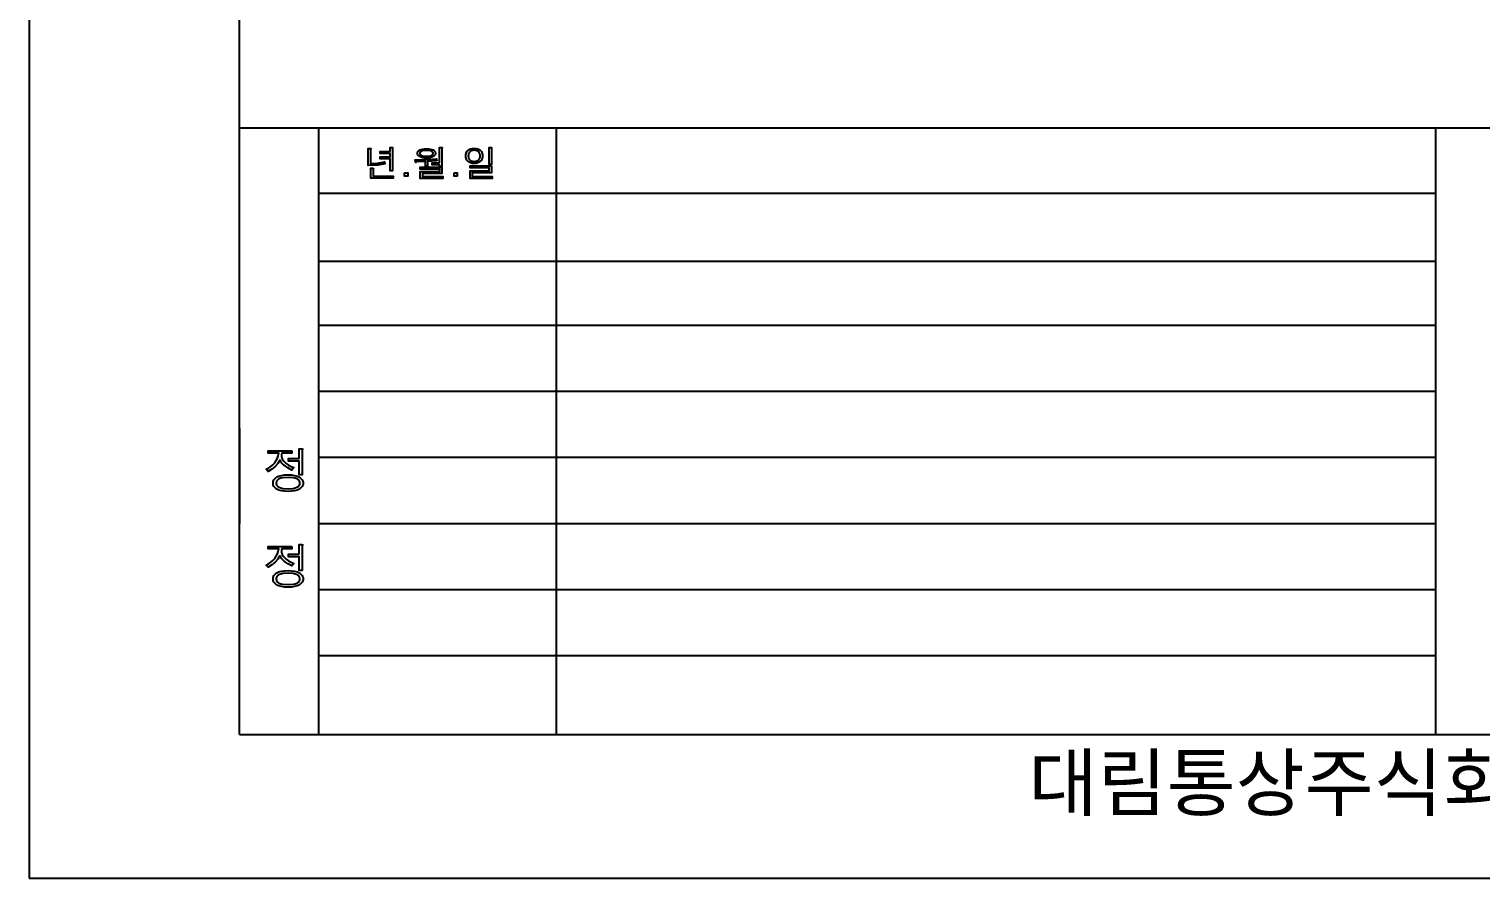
# Model space of a CAD drawing. Extents: x 60782 to 63207, y 49 to 61529.
# Drawn here: x 60782 to 62101, y 58098 to 58871 of the extents above; entities that cross this region are included whole.
import ezdxf

# ---------------------------------------------------------------- set-up
doc = ezdxf.new("R2010")
doc.units = 0
doc.header["$MEASUREMENT"] = 0
doc.layers.add('Dim', color=4, linetype='CONTINUOUS')
doc.layers.add('YA', color=7, linetype='CONTINUOUS')
doc.styles.add('스타일1', font='txt.shx', dxfattribs={"bigfont": 'ghs.shx'})

msp = doc.modelspace()

# ---------------------------------------------------------------- linework, layer by layer
at = {"layer": 'Dim', "color": 0}
for p, q in [((62060.5, 58720.8), (61045, 58720.8)), ((62060.5, 58659), (61045, 58659)), ((62060.5, 58600.8), (61045, 58600.8)), ((62060.5, 58540.8), (61045, 58540.8)), ((62060.5, 58480.8), (61045, 58480.8))]:
    msp.add_line(p, q, dxfattribs=at)
at = {"layer": 'YA', "color": 7}
for p, q in [((60973, 58228.8), (60973, 60338.6)), ((60973, 58780.8), (63049, 58780.8)), ((61045, 58228.8), (61045, 58780.8)), ((61261, 58228.8), (61261, 58780.8)), ((62060.5, 58228.8), (62060.5, 58780.8)), ((60973, 58507.3), (60973, 58420.8)), ((61045, 58420.8), (62060.5, 58420.8)), ((61045, 58360.8), (62060.5, 58360.8)), ((61045, 58300.8), (62060.5, 58300.8)), ((60973, 58228.8), (63049, 58228.8))]:
    msp.add_line(p, q, dxfattribs=at)
at = {"layer": 'YA', "color": 0}
msp.add_lwpolyline([(60781.7, 58098.3), (63207.2, 58098.3), (63207.2, 61528.7), (60781.7, 61528.7)], close=True, dxfattribs=at)
at = {"layer": 'YA', "color": 7}
for points in [[(61092.2, 58761.8), (61092.2, 58761.8), (61092.3, 58761.8), (61092.3, 58761.8), (61092.3, 58761.8), (61092.3, 58761.8), (61092.3, 58761.7), (61092.3, 58761.7), (61092.3, 58761.6), (61092.3, 58761.5), (61092.2, 58761.4), (61092.1, 58761), (61092, 58760.6), (61092, 58748.2), (61098.3, 58748.5), (61104.8, 58749.6), (61105.1, 58747.8), (61098.7, 58746.7), (61089.9, 58746.4), (61089.9, 58762), (61091.2, 58762), (61091.9, 58762), (61092, 58761.9), (61092.1, 58761.9), (61092.2, 58761.9), (61092.2, 58761.9), (61092.2, 58761.8)], [(61110, 58759.1), (61110, 58762.7), (61111.7, 58762.7), (61111.9, 58762.7), (61112.1, 58762.7), (61112.2, 58762.7), (61112.3, 58762.6), (61112.3, 58762.6), (61112.3, 58762.6), (61112.3, 58762.6), (61112.3, 58762.6), (61112.3, 58762.6), (61112.3, 58762.6), (61112.3, 58762.6), (61112.3, 58762.5), (61112.3, 58762.5), (61112.3, 58762.5), (61112.3, 58762.5), (61112.3, 58762.4), (61112.2, 58762.2), (61112.1, 58762), (61112.1, 58761.8), (61112.1, 58741.6), (61110, 58741.6), (61110, 58752.5), (61100.9, 58752.5), (61100.9, 58754.3), (61110, 58754.3), (61110, 58757.3), (61100.9, 58757.3), (61100.9, 58759.1), (61110, 58759.1)], [(61149, 58760.5), (61149.5, 58760.2), (61149.9, 58759.8), (61150.3, 58759.5), (61150.5, 58759.1), (61150.8, 58758.7), (61150.9, 58758.3), (61151, 58757.9), (61151.1, 58757.4), (61151, 58757), (61150.9, 58756.6), (61150.8, 58756.2), (61150.5, 58755.8), (61150.3, 58755.4), (61149.9, 58755.1), (61149.5, 58754.8), (61149, 58754.5), (61148.4, 58754.2), (61147.8, 58753.9), (61146.4, 58753.5), (61144.7, 58753.2), (61142.9, 58753.2), (61141, 58753.2), (61139.4, 58753.5), (61138, 58753.9), (61137.3, 58754.2), (61136.8, 58754.5), (61136.3, 58754.8), (61135.9, 58755.1), (61135.5, 58755.4), (61135.2, 58755.8), (61135, 58756.2), (61134.9, 58756.6), (61134.8, 58757), (61134.7, 58757.4), (61134.8, 58757.9), (61134.9, 58758.3), (61135, 58758.7), (61135.2, 58759.1), (61135.5, 58759.5), (61135.9, 58759.8), (61136.3, 58760.2), (61136.8, 58760.5), (61138, 58761), (61139.4, 58761.4), (61141, 58761.7), (61142.9, 58761.7), (61144.7, 58761.7), (61146.4, 58761.4), (61147.8, 58761), (61149, 58760.5)], [(61138.4, 58759.3), (61138, 58759.1), (61137.7, 58758.9), (61137.5, 58758.7), (61137.3, 58758.5), (61137.1, 58758.2), (61137, 58758), (61136.9, 58757.7), (61136.9, 58757.4), (61136.9, 58757.2), (61136.9, 58757), (61137, 58756.9), (61137.1, 58756.6), (61137.3, 58756.4), (61137.5, 58756.2), (61137.7, 58756), (61138, 58755.8), (61138.4, 58755.6), (61139.3, 58755.2), (61140.3, 58755), (61142.9, 58754.8), (61145.5, 58755), (61146.5, 58755.2), (61147.4, 58755.6), (61147.7, 58755.8), (61148.1, 58756), (61148.3, 58756.2), (61148.5, 58756.4), (61148.7, 58756.6), (61148.8, 58756.8), (61148.8, 58756.9), (61148.9, 58757), (61148.9, 58757.2), (61148.9, 58757.4), (61148.9, 58757.7), (61148.9, 58757.9), (61148.8, 58758), (61148.7, 58758.2), (61148.5, 58758.5), (61148.3, 58758.7), (61148.1, 58758.9), (61147.7, 58759.1), (61147.4, 58759.3), (61146.5, 58759.6), (61145.5, 58759.9), (61142.9, 58760.1), (61140.3, 58759.9), (61139.3, 58759.6), (61138.4, 58759.3)], [(61154.9, 58748.8), (61154.9, 58762.7), (61156.6, 58762.7), (61156.9, 58762.7), (61157.1, 58762.7), (61157.1, 58762.7), (61157.2, 58762.6), (61157.2, 58762.6), (61157.2, 58762.6), (61157.2, 58762.6), (61157.2, 58762.6), (61157.2, 58762.6), (61157.2, 58762.6), (61157.3, 58762.5), (61157.3, 58762.5), (61157.3, 58762.5), (61157.3, 58762.5), (61157.3, 58762.5), (61157.3, 58762.4), (61157.2, 58762.3), (61157.2, 58762.1), (61157, 58761.9), (61157, 58761.6), (61157, 58745.5), (61154.9, 58745.5), (61154.9, 58747.1), (61148, 58747.1), (61148, 58748.8), (61154.9, 58748.8)], [(61192, 58760), (61192.5, 58759.5), (61192.8, 58759), (61193.2, 58758.4), (61193.4, 58757.8), (61193.7, 58757.2), (61193.8, 58756.5), (61193.9, 58755.1), (61193.9, 58754.3), (61193.8, 58753.7), (61193.7, 58753), (61193.4, 58752.4), (61193.2, 58751.8), (61192.8, 58751.2), (61192.5, 58750.7), (61192, 58750.2), (61191.5, 58749.7), (61190.9, 58749.3), (61190.2, 58749), (61189.5, 58748.7), (61188.8, 58748.5), (61188, 58748.3), (61186.3, 58748.2), (61184.5, 58748.3), (61183.7, 58748.5), (61183, 58748.7), (61182.3, 58749), (61181.7, 58749.3), (61181.1, 58749.7), (61180.5, 58750.2), (61180.1, 58750.7), (61179.7, 58751.2), (61179.4, 58751.8), (61179.1, 58752.4), (61178.9, 58753), (61178.8, 58753.7), (61178.6, 58755.1), (61178.8, 58756.5), (61178.9, 58757.2), (61179.1, 58757.8), (61179.4, 58758.4), (61179.7, 58759), (61180.1, 58759.5), (61180.5, 58760), (61181.1, 58760.5), (61181.7, 58760.9), (61182.3, 58761.2), (61183, 58761.5), (61183.7, 58761.7), (61184.5, 58761.9), (61186.3, 58762), (61188, 58761.9), (61188.8, 58761.7), (61189.5, 58761.5), (61190.2, 58761.2), (61190.9, 58760.9), (61191.5, 58760.5), (61192, 58760)], [(61182.2, 58758.8), (61181.9, 58758.4), (61181.6, 58758), (61181.4, 58757.6), (61181.2, 58757.2), (61181.1, 58756.7), (61181, 58756.2), (61180.9, 58755.1), (61181, 58754), (61181.1, 58753.5), (61181.2, 58753.1), (61181.4, 58752.6), (61181.6, 58752.2), (61181.9, 58751.8), (61182.2, 58751.5), (61182.6, 58751.2), (61183, 58750.9), (61183.5, 58750.6), (61183.9, 58750.4), (61184.5, 58750.3), (61185, 58750.2), (61186.3, 58750.1), (61187.5, 58750.2), (61188.1, 58750.3), (61188.6, 58750.4), (61189.1, 58750.6), (61189.5, 58750.9), (61190, 58751.2), (61190.3, 58751.5), (61190.7, 58751.9), (61190.9, 58752.2), (61191.2, 58752.6), (61191.4, 58753.1), (61191.5, 58753.5), (61191.6, 58754), (61191.7, 58755.1), (61191.6, 58756.2), (61191.5, 58756.7), (61191.4, 58757.2), (61191.2, 58757.6), (61190.9, 58758), (61190.7, 58758.4), (61190.3, 58758.8), (61190, 58759.1), (61189.5, 58759.4), (61189.1, 58759.6), (61188.6, 58759.8), (61188.1, 58760), (61187.5, 58760.1), (61186.3, 58760.2), (61185, 58760.1), (61184.5, 58760), (61183.9, 58759.8), (61183.5, 58759.6), (61183, 58759.4), (61182.6, 58759.1), (61182.2, 58758.8)], [(61201.5, 58762.7), (61201.7, 58762.7), (61202, 58762.7), (61202, 58762.7), (61202.1, 58762.6), (61202.1, 58762.6), (61202.1, 58762.6), (61202.2, 58762.6), (61202.2, 58762.6), (61202.2, 58762.6), (61202.2, 58762.6), (61202.2, 58762.5), (61202.2, 58762.5), (61202.2, 58762.5), (61202.2, 58762.4), (61202.1, 58762.3), (61202.1, 58762.2), (61202, 58762), (61201.9, 58761.7), (61201.9, 58747.4), (61199.8, 58747.4), (61199.8, 58762.7), (61201.5, 58762.7)], [(61094.8, 58743.7), (61094.8, 58743.7), (61094.8, 58743.7), (61094.8, 58743.7), (61094.8, 58743.7), (61094.8, 58743.7), (61094.8, 58743.7), (61094.8, 58743.6), (61094.8, 58743.5), (61094.7, 58743.4), (61094.6, 58743.2), (61094.6, 58742.9), (61094.6, 58736.6), (61112.8, 58736.6), (61112.8, 58734.9), (61092.5, 58734.9), (61092.5, 58743.9), (61094, 58743.9), (61094.5, 58743.8), (61094.6, 58743.8), (61094.7, 58743.8), (61094.8, 58743.8), (61094.8, 58743.7), (61094.8, 58743.7)], [(61152.3, 58750.7), (61148.1, 58750.3), (61144, 58750), (61144, 58745.4), (61141.9, 58745.4), (61141.9, 58749.9), (61134.1, 58749.7), (61133.8, 58749.6), (61133.6, 58749.4), (61133.5, 58749.3), (61133.4, 58749.2), (61133.4, 58749.2), (61133.3, 58749.1), (61133.3, 58749.1), (61133.3, 58749.1), (61133.3, 58749.1), (61133.3, 58749.1), (61133.2, 58749.1), (61133.2, 58749.2), (61133.2, 58749.2), (61133.2, 58749.2), (61133.2, 58749.2), (61133.1, 58749.3), (61133.1, 58749.4), (61133.1, 58749.6), (61133, 58749.9), (61132.7, 58751.4), (61140.8, 58751.6), (61152.1, 58752.4), (61152.3, 58750.7)], [(61157, 58744.8), (61157, 58739), (61139.3, 58739), (61139.3, 58736.3), (61157.7, 58736.3), (61157.7, 58734.5), (61137.3, 58734.5), (61137.3, 58740.8), (61155, 58740.8), (61155, 58743), (61137.3, 58743), (61137.3, 58744.8), (61157, 58744.8)], [(61201.9, 58746), (61201.9, 58739.6), (61184.6, 58739.6), (61184.6, 58736.3), (61202.6, 58736.3), (61202.6, 58734.5), (61182.6, 58734.5), (61182.6, 58741.4), (61199.9, 58741.4), (61199.9, 58744.2), (61182.6, 58744.2), (61182.6, 58746), (61201.9, 58746)], [(61123.1, 58739.6), (61126, 58739.6), (61126, 58736.8), (61123.1, 58736.8), (61123.1, 58739.6)], [(61168, 58739.6), (61170.9, 58739.6), (61170.9, 58736.8), (61168, 58736.8), (61168, 58739.6)], [(61020.5, 58487), (61020.5, 58484.7), (61011.5, 58484.7), (61011.3, 58483.6), (61011.2, 58482.6), (61011.3, 58481.6), (61011.5, 58480.6), (61011.9, 58479.7), (61012.4, 58478.7), (61013, 58477.8), (61013.8, 58476.9), (61015.4, 58475.3), (61017.4, 58473.9), (61019.8, 58472.7), (61022.4, 58471.6), (61020.7, 58469.4), (61016.8, 58471.3), (61013.6, 58473.7), (61012.4, 58474.8), (61011.3, 58476), (61010.4, 58477.3), (61009.7, 58478.5), (61007.8, 58475.4), (61005.4, 58472.7), (61002.5, 58470.3), (60999, 58468), (60997.1, 58470.1), (60999.4, 58471.2), (61001.5, 58472.6), (61003.3, 58474.2), (61005, 58476), (61006.4, 58478.1), (61007.5, 58480.2), (61008.2, 58482.4), (61008.6, 58484.7), (60999, 58484.7), (60999, 58487), (61020.5, 58487)], [(61027.1, 58479.8), (61027.1, 58488.6), (61029.5, 58488.6), (61029.8, 58488.6), (61030.1, 58488.6), (61030.2, 58488.6), (61030.2, 58488.5), (61030.2, 58488.5), (61030.3, 58488.5), (61030.3, 58488.5), (61030.3, 58488.5), (61030.3, 58488.4), (61030.3, 58488.4), (61030.3, 58488.4), (61030.3, 58488.4), (61030.3, 58488.4), (61030.4, 58488.4), (61030.3, 58488.3), (61030.3, 58488.2), (61030.3, 58488.1), (61030.2, 58487.9), (61030, 58487.5), (61030, 58487.2), (61030, 58465), (61027.1, 58465), (61027.1, 58477.5), (61017.5, 58477.5), (61017.5, 58479.8), (61027.1, 58479.8)], [(61027.4, 58462.9), (61028.1, 58462.3), (61028.8, 58461.8), (61029.4, 58461.2), (61029.9, 58460.5), (61030.2, 58459.8), (61030.5, 58459.1), (61030.7, 58458.3), (61030.7, 58457.4), (61030.7, 58456.6), (61030.5, 58455.8), (61030.2, 58455.1), (61029.9, 58454.4), (61029.4, 58453.8), (61028.8, 58453.2), (61028.1, 58452.6), (61027.4, 58452.1), (61026.4, 58451.6), (61025.4, 58451.2), (61023, 58450.5), (61020.3, 58450.1), (61017.1, 58450), (61013.9, 58450.1), (61011.2, 58450.5), (61008.8, 58451.2), (61007.8, 58451.6), (61006.8, 58452.1), (61006, 58452.6), (61005.4, 58453.2), (61004.8, 58453.8), (61004.3, 58454.4), (61004, 58455.1), (61003.7, 58455.8), (61003.6, 58456.6), (61003.5, 58457.4), (61003.6, 58458.3), (61003.7, 58459.1), (61004, 58459.8), (61004.3, 58460.5), (61004.8, 58461.2), (61005.4, 58461.8), (61006, 58462.3), (61006.8, 58462.9), (61007.8, 58463.4), (61008.8, 58463.8), (61011.2, 58464.5), (61013.9, 58464.9), (61017.1, 58465), (61020.3, 58464.9), (61023, 58464.5), (61025.4, 58463.8), (61026.4, 58463.4), (61027.4, 58462.9)], [(61009, 58461.3), (61008.3, 58461), (61007.8, 58460.6), (61007.4, 58460.2), (61007, 58459.7), (61006.7, 58459.2), (61006.5, 58458.6), (61006.4, 58458.1), (61006.3, 58457.4), (61006.4, 58456.8), (61006.5, 58456.3), (61006.7, 58455.7), (61007, 58455.2), (61007.4, 58454.8), (61007.8, 58454.4), (61008.3, 58454), (61009, 58453.7), (61010.5, 58453.1), (61012.3, 58452.7), (61017.1, 58452.3), (61021.8, 58452.7), (61023.7, 58453.1), (61025.2, 58453.7), (61025.8, 58454), (61026.4, 58454.4), (61026.8, 58454.8), (61027.2, 58455.2), (61027.5, 58455.7), (61027.7, 58456.3), (61027.9, 58456.8), (61027.9, 58457.4), (61027.9, 58458.1), (61027.7, 58458.6), (61027.5, 58459.2), (61027.2, 58459.7), (61026.8, 58460.2), (61026.4, 58460.6), (61025.8, 58461), (61025.2, 58461.3), (61023.7, 58461.9), (61021.8, 58462.3), (61017.1, 58462.7), (61012.4, 58462.3), (61010.5, 58461.9), (61009, 58461.3)], [(61020.5, 58399.9), (61020.5, 58397.6), (61011.5, 58397.6), (61011.3, 58396.5), (61011.2, 58395.5), (61011.3, 58394.5), (61011.5, 58393.5), (61011.9, 58392.6), (61012.4, 58391.6), (61013, 58390.7), (61013.8, 58389.8), (61015.4, 58388.2), (61017.4, 58386.8), (61019.8, 58385.6), (61022.4, 58384.5), (61020.7, 58382.3), (61016.8, 58384.2), (61013.6, 58386.6), (61012.4, 58387.7), (61011.3, 58388.9), (61010.4, 58390.2), (61009.7, 58391.5), (61007.8, 58388.4), (61005.4, 58385.6), (61002.5, 58383.2), (60999, 58380.9), (60997.1, 58383), (60999.4, 58384.2), (61001.5, 58385.5), (61003.3, 58387.1), (61005, 58388.9), (61006.4, 58391), (61007.5, 58393.1), (61008.2, 58395.3), (61008.6, 58397.6), (60999, 58397.6), (60999, 58399.9), (61020.5, 58399.9)], [(61027.1, 58392.8), (61027.1, 58401.6), (61029.5, 58401.6), (61029.8, 58401.5), (61030.1, 58401.5), (61030.2, 58401.5), (61030.2, 58401.5), (61030.2, 58401.4), (61030.3, 58401.4), (61030.3, 58401.4), (61030.3, 58401.4), (61030.3, 58401.4), (61030.3, 58401.3), (61030.3, 58401.3), (61030.3, 58401.3), (61030.3, 58401.3), (61030.4, 58401.3), (61030.3, 58401.2), (61030.3, 58401.1), (61030.3, 58401), (61030.2, 58400.8), (61030, 58400.5), (61030, 58400.1), (61030, 58377.9), (61027.1, 58377.9), (61027.1, 58390.4), (61017.5, 58390.4), (61017.5, 58392.8), (61027.1, 58392.8)], [(61027.4, 58375.8), (61028.1, 58375.3), (61028.8, 58374.7), (61029.4, 58374.1), (61029.9, 58373.4), (61030.2, 58372.7), (61030.5, 58372), (61030.7, 58371.2), (61030.7, 58370.3), (61030.7, 58369.5), (61030.5, 58368.8), (61030.2, 58368), (61029.9, 58367.3), (61029.4, 58366.7), (61028.8, 58366.1), (61028.1, 58365.5), (61027.4, 58365), (61026.4, 58364.5), (61025.4, 58364.1), (61023, 58363.4), (61020.3, 58363), (61017.1, 58362.9), (61013.9, 58363), (61011.2, 58363.4), (61008.8, 58364.1), (61007.8, 58364.5), (61006.8, 58365), (61006, 58365.5), (61005.4, 58366.1), (61004.8, 58366.7), (61004.3, 58367.3), (61004, 58368), (61003.7, 58368.8), (61003.6, 58369.5), (61003.5, 58370.3), (61003.6, 58371.2), (61003.7, 58372), (61004, 58372.7), (61004.3, 58373.4), (61004.8, 58374.1), (61005.4, 58374.7), (61006, 58375.3), (61006.8, 58375.8), (61007.8, 58376.3), (61008.8, 58376.7), (61011.2, 58377.4), (61013.9, 58377.8), (61017.1, 58377.9), (61020.3, 58377.8), (61023, 58377.4), (61025.4, 58376.7), (61026.4, 58376.3), (61027.4, 58375.8)], [(61009, 58374.3), (61008.3, 58373.9), (61007.8, 58373.5), (61007.4, 58373.1), (61007, 58372.6), (61006.7, 58372.1), (61006.5, 58371.6), (61006.4, 58371), (61006.3, 58370.3), (61006.4, 58369.7), (61006.5, 58369.2), (61006.7, 58368.6), (61007, 58368.1), (61007.4, 58367.7), (61007.8, 58367.3), (61008.3, 58366.9), (61009, 58366.6), (61010.5, 58366), (61012.3, 58365.6), (61017.1, 58365.2), (61021.8, 58365.6), (61023.7, 58366), (61025.2, 58366.6), (61025.8, 58366.9), (61026.4, 58367.3), (61026.8, 58367.7), (61027.2, 58368.1), (61027.5, 58368.6), (61027.7, 58369.2), (61027.9, 58369.7), (61027.9, 58370.3), (61027.9, 58371), (61027.7, 58371.6), (61027.5, 58372.1), (61027.2, 58372.6), (61026.8, 58373.1), (61026.4, 58373.5), (61025.8, 58373.9), (61025.2, 58374.3), (61023.7, 58374.8), (61021.8, 58375.2), (61017.1, 58375.6), (61012.4, 58375.2), (61010.5, 58374.8), (61009, 58374.3)]]:
    msp.add_lwpolyline(points, dxfattribs=at)

# ---------------------------------------------------------------- texts
at = {"layer": 'Dim', "color": 0, "insert": (61563, 58210), "char_height": 50, "width": 1090, "attachment_point": 1, "style": '스타일1'}
msp.add_mtext('\\pxr5.8;{\\fGulim|b0|i0|c129|p50;       대림통상주식회사}', dxfattribs=at)

doc.saveas('drawing.dxf')
